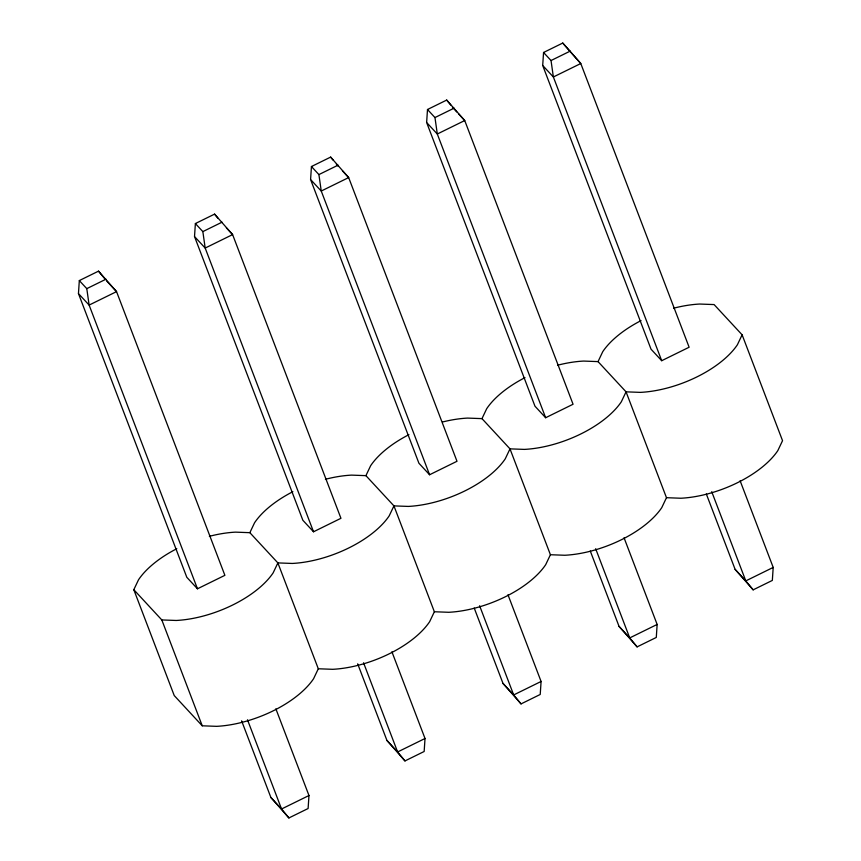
<?xml version="1.0" encoding="UTF-8"?>
<svg xmlns="http://www.w3.org/2000/svg" width="861" height="861" viewBox="0 0 861 861"><rect width="100%" height="100%" fill="white"/><g stroke="black" fill="none" stroke-linecap="round" stroke-linejoin="round"><path stroke-width="1.29" d="M78.459 293.579L79.32 280.578L98.509 271.15L116.547 291.621L224.882 575.331L197.47 588.795L186.805 577.29L78.459 293.579L89.124 305.085L197.47 588.795M194.521 236.549L195.382 223.548L214.572 214.12L232.599 234.59L340.945 518.3L313.522 531.775L302.857 520.259L194.521 236.549L205.187 248.065L313.522 531.775M310.584 179.529L311.445 166.528L330.635 157.1L348.662 177.57L456.997 461.281L429.585 474.755L418.92 463.24L310.584 179.529L321.25 191.034L429.585 474.755M275.864 708.829L308.97 795.521L308.109 808.522L288.909 817.95L270.881 797.48L241.618 720.84M426.636 122.499L427.497 109.508L446.687 100.07L464.725 120.54L573.06 404.25L545.648 417.725L534.982 406.209L426.636 122.499L437.302 134.015L545.648 417.725M391.916 651.809L425.022 738.501L424.161 751.492L404.971 760.93L386.944 740.46L357.681 663.82M542.699 65.479L543.56 52.478L562.75 43.05L580.777 63.52L689.123 347.231L661.7 360.705L651.034 349.189L542.699 65.479L553.365 76.984L661.7 360.705M507.979 594.779L541.085 681.471L540.224 694.472L521.034 703.9L503.007 683.43L474.217 608.049M624.042 537.759L657.147 624.451L656.286 637.452L637.097 646.88L619.059 626.41L590.28 551.018M740.105 480.739L773.2 567.421L772.339 580.422L753.149 589.85L735.122 569.379L706.332 493.999M209.374 536.317A77.436 37.066 -20.9 0 1 235.451 532.141L249.862 532.679L277.877 562.911L318.301 668.771L313.587 678.716A77.436 37.066 -20.9 0 1 216.66 726.34L202.238 725.801L174.234 695.57L133.81 589.699L138.524 579.765A77.436 37.066 -20.9 0 1 176.817 548.705M249.862 532.679L254.576 522.745A77.436 37.066 -20.9 0 1 292.88 491.685M325.426 479.286A77.436 37.066 -20.9 0 1 351.514 475.121L365.925 475.649L370.639 465.715A77.436 37.066 -20.9 0 1 408.932 434.665M442.769 421.933A77.436 37.066 -20.9 0 1 467.566 418.091L481.988 418.629L486.702 408.695A77.436 37.066 -20.9 0 1 524.995 377.635M365.925 475.649L393.94 505.891L434.364 611.751L429.65 621.685A77.436 37.066 -20.9 0 1 332.712 669.309L318.301 668.771M557.551 365.236A77.436 37.066 -20.9 0 1 583.629 361.071L598.04 361.609L602.754 351.665A77.436 37.066 -20.9 0 1 641.058 320.615M481.988 418.629L509.992 448.861L550.416 554.732L545.702 564.665A77.436 37.066 -20.9 0 1 448.775 612.289L434.364 611.751M673.603 308.216A77.436 37.066 -20.9 0 1 699.692 304.041L714.103 304.579L742.117 334.811L737.403 344.744A77.436 37.066 -20.9 0 1 640.466 392.379L626.055 391.841L598.04 361.609M133.81 589.699L161.814 619.942L176.236 620.469A77.436 37.066 -20.9 0 0 273.163 572.845L277.877 562.911L292.288 563.449A77.436 37.066 -20.9 0 0 389.215 515.825L393.94 505.891L408.351 506.419A77.436 37.066 -20.9 0 0 505.278 458.795L509.992 448.861L524.414 449.399A77.436 37.066 -20.9 0 0 621.341 401.775L626.055 391.841L666.479 497.701L661.765 507.635A77.436 37.066 -20.9 0 1 564.838 555.259L550.416 554.732M106.764 281.063L116.547 291.621L89.124 305.085L86.789 288.639L105.978 279.212M226.378 227.874L232.599 234.59L205.187 248.065L202.852 231.609L222.041 222.181M342.441 170.855L348.662 177.57L321.25 191.034L318.904 174.589L338.093 165.161M458.504 113.824L464.725 120.54L437.302 134.015L434.966 117.559L454.156 108.131M562.75 43.05L580.777 63.52L553.365 76.984L551.029 60.539L570.219 51.111M308.97 795.521L281.547 808.996L270.881 797.48M425.022 738.501L397.61 751.965L386.944 740.46M541.085 681.471L513.673 694.945L503.007 683.43M657.147 624.451L629.725 637.915L619.059 626.41M773.2 567.421L745.787 580.895L735.122 569.379M666.479 497.701L680.89 498.239A77.436 37.066 -20.9 0 0 777.827 450.615L782.541 440.681L742.117 334.811M543.56 52.478L551.029 60.539M456.717 111.908L452.423 107.044M427.497 109.508L434.966 117.559M311.445 166.528L318.904 174.589M195.382 223.548L202.852 231.609M79.32 280.578L86.789 288.639M446.687 100.07L450.787 105.053M753.149 589.85L745.787 580.895L711.724 491.696M330.635 157.1L333.089 160.081M336.36 164.064L337.996 166.055M637.097 646.88L629.725 637.915L595.661 548.715M214.572 214.12L217.844 218.102M521.034 703.9L513.673 694.945L479.609 605.746M98.509 271.15L105.064 279.115M404.971 760.93L397.61 751.965L363.546 662.766M288.909 817.95L281.547 808.996L247.484 719.785M161.814 619.942L202.238 725.801"/></g></svg>
